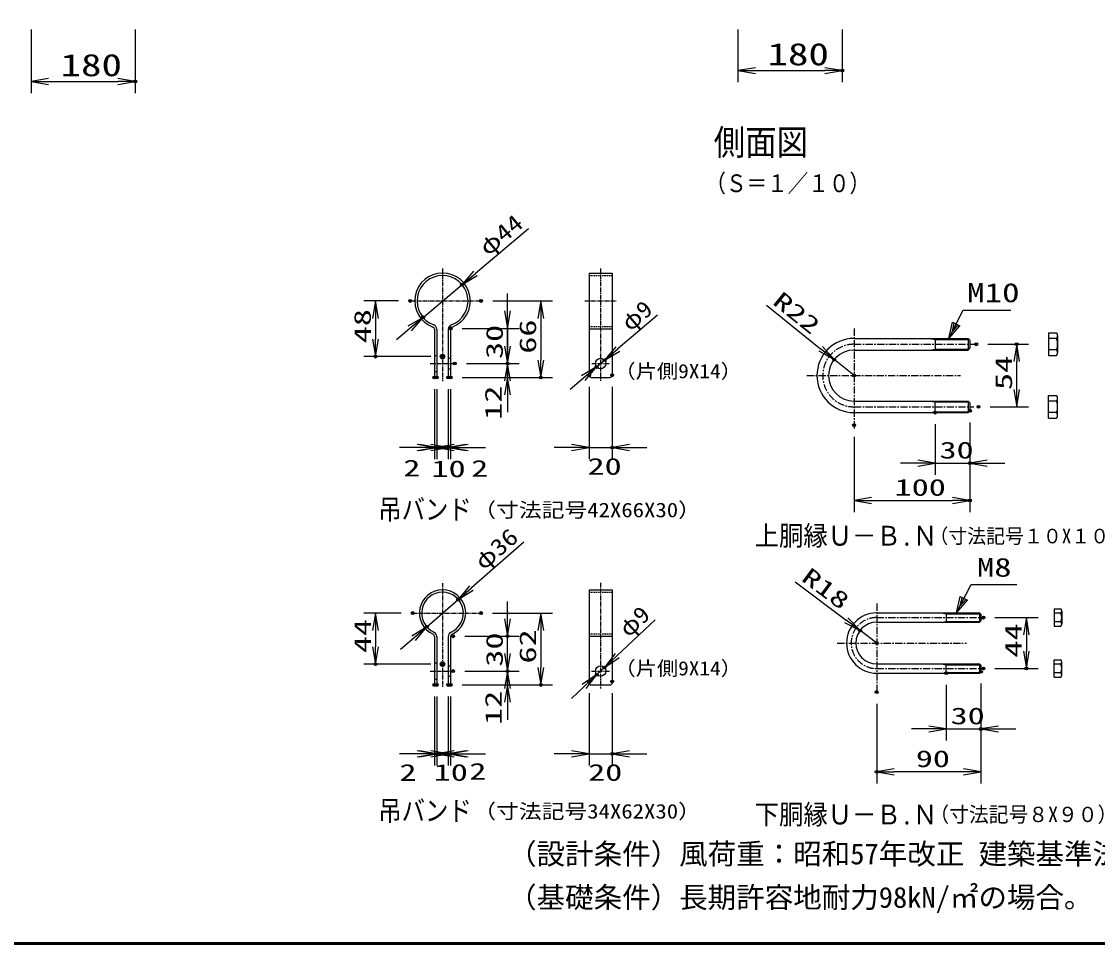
# Model space of a CAD drawing. Units: millimetres, scale not verified. Extents: x -2950 to 2950, y -2100 to 2100.
# Drawn here: x -905 to 952, y -1950 to -357 of the extents above; entities that cross this region are included whole.
import ezdxf
from ezdxf.enums import TextEntityAlignment as Align

# ---------------------------------------------------------------- set-up
doc = ezdxf.new("R2010")
doc.units = ezdxf.units.MM
doc.header["$LTSCALE"] = 10
doc.header["$PDMODE"] = 32
doc.header["$PDSIZE"] = 5
for name, pattern in [('USER1', [1.125, 0.75, -0.125, 0.125, -0.125]), ('USER4', [0.375, 0.25, -0.125]), ('USER5', [2, 1.25, -0.25, 0.25, -0.25])]:
    doc.linetypes.add(name, pattern=pattern)
for name, color, linetype, lineweight in [('0-1_1', 7, 'Continuous', 25), ('0-2_0', 7, 'Continuous', 25), ('0-4_EXTCNT-L', 2, 'Continuous', 25), ('0-6_WAKU', 7, 'Continuous', 25), ('0-9_D-TTL-TXT', 2, 'Continuous', 25)]:
    doc.layers.add(name, color=color, linetype=linetype, lineweight=lineweight)
doc.layers.add('0-5_DEFPOINTS', color=7, linetype='Continuous')
doc.styles.add('ＭＳ ゴシック', font='')
doc.styles.get('ＭＳ ゴシック').set_extended_font_data('MS Gothic')

# ---------------------------------------------------------------- blocks, each defined once
blk = doc.blocks.new('DARROWS')
at = {"layer": '0-2_0', "color": 2}
blk.add_line((0, 0), (-9.991, 0), dxfattribs=at)
blk.add_lwpolyline([(-10, -1.667), (0, 0), (-10, 1.667)], dxfattribs=at)

msp = doc.modelspace()

# ---------------------------------------------------------------- linework, layer by layer
at = {"layer": '0-1_1', "color": 4}
for p, q in [((695.28, -904.08), (720.37, -855.07)), ((720.37, -855.07), (802.19, -855.07)), ((695.28, -904.08), (701.81, -875.96)), ((701.66, -891.62), (704.93, -877.56)), ((711.16, -880.75), (701.66, -891.62)), ((701.81, -875.96), (714.27, -882.34)), ((708.7, -1377.77), (733.78, -1328.76)), ((733.78, -1328.76), (812.6, -1328.76)), ((708.7, -1377.77), (715.23, -1349.66)), ((715.23, -1349.66), (727.69, -1356.04))]:
    msp.add_line(p, q, dxfattribs=at)
msp.add_lwpolyline([(724.57, -1354.44), (715.08, -1365.31), (718.34, -1351.25)], dxfattribs=at)
at = {"layer": '0-2_0', "color": 4, "linetype": 'USER1'}
for p, q in [((-178.3, -783.54), (-178.3, -977.56)), ((94.5, -783.54), (94.5, -977.01)), ((-234.14, -839.38), (-111.73, -839.38)), ((67.21, -839.38), (121.27, -839.38)), ((-199.9, -947.38), (-157.18, -947.38)), ((79.29, -947.38), (109.71, -947.38)), ((-178.3, -1326.59), (-178.3, -1506.51)), ((94.5, -1325.72), (94.5, -1508.48)), ((-229.77, -1378.06), (-112.05, -1378.06)), ((-199.87, -1478.06), (-159.87, -1478.06)), ((78.5, -1478.06), (110.5, -1478.06))]:
    msp.add_line(p, q, dxfattribs=at)
at = {"layer": '0-2_0'}
for p, q in [((74.5, -791.38), (114.5, -791.38)), ((74.5, -791.38), (74.5, -967.38)), ((114.5, -791.38), (114.5, -967.38)), ((-192.3, -888.17), (-192.3, -971.38)), ((-188.3, -888.17), (-188.3, -971.38)), ((-168.3, -888.17), (-168.3, -971.38)), ((-164.3, -888.17), (-164.3, -971.38)), ((74.5, -887.38), (114.5, -887.38)), ((531.85, -904.08), (728.85, -904.08)), ((662.85, -904.08), (671.85, -905.7)), ((671.85, -904.08), (671.85, -924.08)), ((671.85, -905.7), (730.47, -905.7)), ((731.85, -907.08), (728.85, -904.08)), ((728.85, -904.08), (728.85, -924.08)), ((731.85, -907.08), (731.85, -921.08)), ((867.23, -894.48), (881.43, -894.48)), ((867.23, -894.48), (867.23, -933.68)), ((881.43, -904.28), (867.23, -904.28)), ((883.23, -899.24), (883.23, -928.92)), ((531.85, -924.08), (728.85, -924.08)), ((662.85, -924.08), (671.85, -922.46)), ((671.85, -922.46), (730.47, -922.46)), ((728.85, -924.08), (731.85, -921.08)), ((881.43, -923.88), (867.23, -923.88)), ((-192.3, -933.38), (-188.3, -933.38)), ((-168.3, -938.38), (-164.3, -938.38)), ((867.23, -933.68), (881.43, -933.68)), ((-192.3, -961.38), (-188.3, -961.38)), ((-168.3, -956.38), (-164.3, -956.38)), ((-192.3, -971.38), (-188.3, -971.38)), ((-168.3, -971.38), (-164.3, -971.38)), ((78.5, -971.38), (110.5, -971.38)), ((867.23, -1041.68), (867.23, -1002.48)), ((867.23, -1002.48), (881.43, -1002.48)), ((531.85, -1012.08), (728.85, -1012.08)), ((662.85, -1012.08), (671.85, -1013.7)), ((671.85, -1032.08), (671.85, -1012.08)), ((671.85, -1013.7), (730.47, -1013.7)), ((728.85, -1012.08), (728.85, -1032.08)), ((731.85, -1015.08), (728.85, -1012.08)), ((731.85, -1015.08), (731.85, -1029.08)), ((881.43, -1012.28), (867.23, -1012.28)), ((883.23, -1036.92), (883.23, -1007.24)), ((531.85, -1032.08), (728.85, -1032.08)), ((662.85, -1032.08), (671.85, -1030.46)), ((671.85, -1030.46), (730.47, -1030.46)), ((728.85, -1032.08), (731.85, -1029.08)), ((881.43, -1031.88), (867.23, -1031.88)), ((867.23, -1041.68), (881.43, -1041.68)), ((74.5, -1338.06), (74.5, -1498.06)), ((74.5, -1338.06), (114.5, -1338.06)), ((114.5, -1338.06), (114.5, -1498.06)), ((877.23, -1370.77), (877.23, -1400.77)), ((877.23, -1370.77), (888.83, -1370.77)), ((890.23, -1373.93), (890.23, -1397.06)), ((570.94, -1377.77), (748.54, -1377.77)), ((683.54, -1377.77), (690.94, -1379.17)), ((683.54, -1393.77), (690.94, -1392.37)), ((690.94, -1377.77), (690.94, -1393.77)), ((690.94, -1379.17), (749.94, -1379.17)), ((690.94, -1392.37), (749.94, -1392.37)), ((748.54, -1377.77), (748.54, -1393.77)), ((750.94, -1380.17), (748.54, -1377.77)), ((748.54, -1393.77), (750.94, -1391.37)), ((750.94, -1380.17), (750.94, -1391.37)), ((888.83, -1378.27), (877.23, -1378.27)), ((570.94, -1393.77), (748.54, -1393.77)), ((888.83, -1393.27), (877.23, -1393.27)), ((877.23, -1400.77), (888.83, -1400.77)), ((-192.3, -1418.21), (-192.3, -1502.06)), ((-188.3, -1418.21), (-188.3, -1502.06)), ((-168.3, -1418.21), (-168.3, -1502.06)), ((-164.3, -1418.21), (-164.3, -1502.06)), ((74.5, -1418.06), (114.5, -1418.06)), ((-192.3, -1464.06), (-188.3, -1464.06)), ((570.94, -1465.77), (748.54, -1465.77)), ((683.54, -1465.77), (690.94, -1467.17)), ((690.94, -1481.77), (690.94, -1465.77)), ((748.54, -1465.77), (748.54, -1481.77)), ((750.94, -1468.17), (748.54, -1465.77)), ((877.23, -1458.77), (888.83, -1458.77)), ((877.23, -1488.77), (877.23, -1458.77)), ((888.83, -1466.27), (877.23, -1466.27)), ((890.23, -1485.62), (890.23, -1462.48)), ((-168.3, -1469.06), (-164.3, -1469.06)), ((570.94, -1481.77), (748.54, -1481.77)), ((683.54, -1481.77), (690.94, -1480.37)), ((690.94, -1467.17), (749.94, -1467.17)), ((690.94, -1480.37), (749.94, -1480.37)), ((748.54, -1481.77), (750.94, -1479.37)), ((750.94, -1468.17), (750.94, -1479.37)), ((888.83, -1481.27), (877.23, -1481.27)), ((-192.3, -1492.06), (-188.3, -1492.06)), ((-192.3, -1502.06), (-188.3, -1502.06)), ((-168.3, -1487.06), (-164.3, -1487.06)), ((-168.3, -1502.06), (-164.3, -1502.06)), ((74.5, -1496.34), (74.5, -1498.06)), ((78.5, -1502.06), (110.5, -1502.06)), ((877.23, -1488.77), (888.83, -1488.77))]:
    msp.add_line(p, q, dxfattribs=at)
at = {"layer": '0-2_0', "linetype": 'USER4'}
for p, q in [((74.5, -795.38), (114.5, -795.38)), ((74.5, -883.38), (114.5, -883.38)), ((74.5, -1342.06), (114.5, -1342.06)), ((74.5, -1414.06), (114.5, -1414.06))]:
    msp.add_line(p, q, dxfattribs=at)
at = {"layer": '0-2_0', "color": 4, "linetype": 'USER5'}
for p, q in [((531.85, -886.82), (531.85, -1060.46)), ((531.85, -914.08), (740.99, -914.08)), ((450.53, -968.08), (715.36, -968.08)), ((531.85, -1022.08), (738.63, -1022.08)), ((570.94, -1361.67), (570.94, -1514.41)), ((570.94, -1385.77), (755.88, -1385.77)), ((502.84, -1429.77), (725.73, -1429.77)), ((570.94, -1473.77), (754.58, -1473.77))]:
    msp.add_line(p, q, dxfattribs=at)
at = {"layer": '0-2_0'}
for centre in [(94.5, -947.38), (94.5, -1478.06)]:
    msp.add_circle(centre, 9, dxfattribs=at)
for centre, radius, start, end in [((-178.3, -839.38), 48, 290.25225, 249.74775), ((-178.3, -839.38), 44, 290.25225, 249.74775), ((-196.3, -888.17), 4, 0, 69.74775), ((-196.3, -888.17), 8, 0, 69.74775), ((-160.3, -888.17), 8, 110.25225, 180), ((-160.3, -888.17), 4, 110.25225, 180), ((531.85, -968.08), 64, 90, 270), ((875.67, -899.38), 7.57, 319.63134, 40.36866), ((855.65, -914.08), 27.58, 339.18458, 20.81542), ((531.85, -968.08), 44, 90, 270), ((875.67, -928.78), 7.57, 319.63134, 40.36866), ((78.5, -967.38), 4, 180, 270), ((110.5, -967.38), 4, 270, 0), ((875.67, -1007.38), 7.57, 319.63134, 40.36866), ((855.65, -1022.08), 27.58, 339.18458, 20.81542), ((875.67, -1036.78), 7.57, 319.63134, 40.36866), ((-178.3, -1378.06), 40, 294.14774, 245.85226), ((-178.3, -1378.06), 36, 294.14774, 245.85226), ((884.63, -1374.52), 5.63, 318.21899, 41.78101), ((570.94, -1429.77), 52, 90, 270), ((869.44, -1385.77), 20.79, 338.85295, 21.14705), ((-196.3, -1418.21), 8, 0, 65.85226), ((-160.3, -1418.21), 8, 114.14774, 180), ((570.94, -1429.77), 36, 90, 270), ((884.51, -1397.02), 5.72, 319.0514, 40.9486), ((-196.3, -1418.21), 4, 0, 65.85226), ((-160.3, -1418.21), 4, 114.14774, 180), ((884.51, -1462.52), 5.72, 319.0514, 40.9486), ((869.44, -1473.77), 20.79, 338.85295, 21.14705), ((884.63, -1485.02), 5.63, 318.21899, 41.78101), ((78.5, -1498.06), 4, 180, 270), ((110.5, -1498.06), 4, 270, 0)]:
    msp.add_arc(centre, radius, start, end, dxfattribs=at)
at = {"layer": '0-2_0', "color": 4, "linetype": 'USER5'}
for centre, radius in [((531.85, -968.08), 54), ((570.94, -1429.77), 44)]:
    msp.add_arc(centre, radius, 90, 270, dxfattribs=at)
at = {"layer": '0-4_EXTCNT-L', "color": 1}
for p, q in [((-888.48, -370.61), (-888.48, -480.61)), ((-708.48, -370.61), (-708.48, -480.61)), ((331.52, -370.61), (331.52, -461.86)), ((511.52, -370.61), (511.52, -461.86)), ((-254.14, -839.38), (-313.9, -839.38)), ((-91.73, -839.38), (11.33, -839.38)), ((-144.3, -886.66), (-46.18, -886.66)), ((762.78, -914.08), (832.66, -914.08)), ((-198.3, -935.38), (-313.9, -935.38)), ((-137.18, -947.38), (-46.18, -947.38)), ((-137.18, -947.38), (-46.18, -947.38)), ((-144.3, -971.38), (11.33, -971.38)), ((-144.3, -971.38), (-46.18, -971.38)), ((-192.3, -991.38), (-192.3, -1112.18)), ((-188.3, -991.38), (-188.3, -1112.18)), ((-188.3, -991.38), (-188.3, -1112.18)), ((-168.3, -991.38), (-168.3, -1112.18)), ((-168.3, -991.38), (-168.3, -1112.18)), ((-164.3, -991.38), (-164.3, -1112.18)), ((74.5, -987.38), (74.5, -1112.18)), ((114.5, -987.38), (114.5, -1112.18)), ((766.61, -1022.08), (832.66, -1022.08)), ((671.85, -1052.08), (671.85, -1139.38)), ((731.85, -1049.08), (731.85, -1139.38)), ((731.85, -1049.08), (731.85, -1203.66)), ((531.85, -1073.66), (531.85, -1203.66)), ((-249.77, -1378.06), (-313.9, -1378.06)), ((-92.05, -1378.06), (11.33, -1378.06)), ((775.02, -1385.77), (849.36, -1385.77)), ((-139.87, -1418.06), (-46.18, -1418.06)), ((-198.3, -1466.06), (-313.9, -1466.06)), ((-139.87, -1478.06), (-46.18, -1478.06)), ((-139.87, -1478.06), (-46.18, -1478.06)), ((775.02, -1473.77), (849.36, -1473.77)), ((-144.3, -1502.06), (-46.18, -1502.06)), ((-144.3, -1502.06), (11.33, -1502.06)), ((690.94, -1501.77), (690.94, -1598.08)), ((750.94, -1499.37), (750.94, -1598.08)), ((750.94, -1499.37), (750.94, -1672)), ((-192.3, -1522.06), (-192.3, -1641.07)), ((-188.3, -1522.06), (-188.3, -1641.07)), ((-188.3, -1522.06), (-188.3, -1641.07)), ((-168.3, -1522.06), (-168.3, -1641.07)), ((-168.3, -1522.06), (-168.3, -1641.07)), ((-164.3, -1522.06), (-164.3, -1641.07)), ((74.5, -1516.34), (74.5, -1641.07)), ((114.5, -1516.34), (114.5, -1641.07)), ((570.94, -1534.41), (570.94, -1672))]:
    msp.add_line(p, q, dxfattribs=at)
at = {"layer": '0-4_EXTCNT-L'}
for p, q in [((361.52, -441.86), (481.52, -441.86)), ((-858.48, -460.61), (-738.48, -460.61)), ((-29.75, -714.61), (-121.63, -791.79)), ((-211.99, -867.68), (-144.61, -811.08)), ((-66.18, -856.66), (-66.18, -826.66)), ((380.52, -846.7), (474.13, -921.78)), ((-293.9, -869.38), (-293.9, -905.38)), ((-8.67, -869.38), (-8.67, -941.38)), ((192.74, -863.78), (124.2, -922.11)), ((-234.96, -886.98), (-257.93, -906.27)), ((-66.18, -886.66), (-66.18, -947.38)), ((-66.18, -917.38), (-66.18, -887.38)), ((87.65, -953.22), (101.36, -941.55)), ((531.85, -968.08), (497.53, -940.55)), ((812.66, -992.08), (812.66, -944.08)), ((-66.18, -971.38), (-66.18, -947.38)), ((-66.18, -977.38), (-66.18, -1007.38)), ((64.8, -972.66), (41.96, -992.1)), ((-66.18, -1001.38), (-66.18, -1031.38)), ((-222.3, -1092.18), (-252.3, -1092.18)), ((-218.3, -1092.18), (-248.3, -1092.18)), ((-198.3, -1092.18), (-228.3, -1092.18)), ((-192.3, -1092.18), (-188.3, -1092.18)), ((-188.3, -1092.18), (-168.3, -1092.18)), ((-164.3, -1092.18), (-168.3, -1092.18)), ((-158.3, -1092.18), (-128.3, -1092.18)), ((-138.3, -1092.18), (-108.3, -1092.18)), ((-134.3, -1092.18), (-104.3, -1092.18)), ((44.5, -1092.18), (14.5, -1092.18)), ((74.5, -1092.18), (114.5, -1092.18)), ((144.5, -1092.18), (174.5, -1092.18)), ((641.85, -1119.38), (611.85, -1119.38)), ((671.85, -1119.38), (731.85, -1119.38)), ((761.85, -1119.38), (791.85, -1119.38)), ((561.85, -1183.66), (701.85, -1183.66)), ((-38.09, -1255.84), (-128.55, -1334.69)), ((430.12, -1324.2), (518.14, -1390.18)), ((-205.43, -1401.72), (-151.16, -1354.4)), ((-66.18, -1388.06), (-66.18, -1358.06)), ((188.43, -1389.63), (122.9, -1451.33)), ((-293.9, -1408.06), (-293.9, -1436.06)), ((-8.67, -1408.06), (-8.67, -1472.06)), ((570.94, -1429.77), (542.14, -1408.18)), ((-228.05, -1421.43), (-250.66, -1441.14)), ((-66.18, -1448.06), (-66.18, -1418.06)), ((-66.18, -1478.06), (-66.18, -1418.06)), ((829.36, -1415.77), (829.36, -1443.77)), ((-66.18, -1502.06), (-66.18, -1478.06)), ((87.95, -1484.23), (101.05, -1471.89)), ((-66.18, -1508.06), (-66.18, -1538.06)), ((66.11, -1504.79), (44.26, -1525.36)), ((-66.18, -1532.06), (-66.18, -1562.06)), ((660.94, -1578.08), (630.94, -1578.08)), ((690.94, -1578.08), (750.94, -1578.08)), ((780.94, -1578.08), (810.94, -1578.08)), ((-222.3, -1621.07), (-252.3, -1621.07)), ((-218.3, -1621.07), (-248.3, -1621.07)), ((-198.3, -1621.07), (-228.3, -1621.07)), ((-192.3, -1621.07), (-188.3, -1621.07)), ((-188.3, -1621.07), (-168.3, -1621.07)), ((-168.3, -1621.07), (-164.3, -1621.07)), ((-158.3, -1621.07), (-128.3, -1621.07)), ((-138.3, -1621.07), (-108.3, -1621.07)), ((-134.3, -1621.07), (-104.3, -1621.07)), ((44.5, -1621.07), (14.5, -1621.07)), ((74.5, -1621.07), (114.5, -1621.07)), ((144.5, -1621.07), (174.5, -1621.07)), ((720.94, -1652), (600.94, -1652))]:
    msp.add_line(p, q, dxfattribs=at)
at = {"layer": '0-4_EXTCNT-L', "color": 4}
for p, q in [((695.28, -904.08), (714.27, -882.34)), ((708.7, -1377.77), (727.69, -1356.04))]:
    msp.add_line(p, q, dxfattribs=at)
for centre in [(-178.3, -935.38), (-178.3, -1466.06)]:
    msp.add_circle(centre, 4, dxfattribs=at)
at = {"layer": '0-5_DEFPOINTS'}
for p in [(511.52, -441.86), (-708.48, -460.61), (-144.61, -811.08), (-234.14, -839.38), (-111.73, -839.38), (-211.99, -867.68), (-164.3, -886.66), (742.78, -914.08), (812.66, -914.08), (-293.9, -935.38), (-178.3, -935.38), (-157.18, -947.38), (-66.18, -947.38), (101.36, -941.55), (497.53, -940.55), (74.5, -967.38), (87.65, -953.22), (114.5, -967.38), (-192.3, -971.38), (-188.3, -971.38), (-168.3, -971.38), (-164.3, -971.38), (-8.67, -971.38), (531.85, -968.08), (746.61, -1022.08), (671.85, -1032.08), (731.85, -1029.08), (531.85, -1053.66), (-188.3, -1092.18), (-168.3, -1092.18), (114.5, -1092.18), (731.85, -1119.38), (731.85, -1183.66), (-151.16, -1354.4), (-229.77, -1378.06), (-112.05, -1378.06), (755.02, -1385.77), (-205.43, -1401.72), (542.14, -1408.18), (-159.87, -1418.06), (-66.18, -1418.06), (570.94, -1429.77), (-293.9, -1466.06), (-178.3, -1466.06), (-159.87, -1478.06), (-66.18, -1478.06), (87.95, -1484.23), (101.05, -1471.89), (690.94, -1481.77), (750.94, -1479.37), (755.02, -1473.77), (829.36, -1473.77), (-192.3, -1502.06), (-188.3, -1502.06), (-168.3, -1502.06), (-164.3, -1502.06), (-8.67, -1502.06), (74.5, -1496.34), (114.5, -1496.34), (570.94, -1514.41), (750.94, -1578.08), (-188.3, -1621.07), (-168.3, -1621.07), (-164.3, -1621.07), (114.5, -1621.07), (570.94, -1652)]:
    msp.add_point(p, dxfattribs=at)
at = {"layer": '0-6_WAKU'}
msp.add_lwpolyline([(-2699.97, 1950), (2800.03, 1950), (2800.03, -1950), (-2699.97, -1950)], close=True, dxfattribs=at)
for points in [[(2798.7, 1948.67), (2798.7, -1948.67), (-2698.64, -1948.67)], [(2797.36, 1947.33), (2797.36, -1947.33), (-2697.3, -1947.33)]]:
    msp.add_lwpolyline(points, dxfattribs=at)

# ---------------------------------------------------------------- block references
at = {"layer": '0-4_EXTCNT-L', "xscale": 3, "yscale": 3}
for p, rotation in [((331.52, -441.86), 180), ((-888.48, -460.61), 180), ((-144.61, -811.08), 220.02931), ((-293.9, -839.38), 90), ((-8.67, -839.38), 90), ((-211.99, -867.68), 40.02931), ((-66.18, -886.66), 270), ((-293.9, -935.38), 270), ((-66.18, -947.38), 270), ((101.36, -941.55), 220.39959), ((497.53, -940.55), 321.2693), ((812.66, -914.08), 90), ((-8.67, -971.38), 270), ((-66.18, -947.38), 90), ((87.65, -953.22), 40.39959), ((-66.18, -971.38), 90), ((812.66, -1022.08), 270), ((-188.3, -1092.18), 180), ((-168.3, -1092.18), 180), ((-164.3, -1092.18), 180), ((114.5, -1092.18), 180), ((731.85, -1119.38), 180), ((531.85, -1183.66), 180), ((-151.16, -1354.4), 221.0801), ((-293.9, -1378.06), 90), ((-66.18, -1418.06), 270), ((-8.67, -1378.06), 90), ((542.14, -1408.18), 323.14018), ((829.36, -1385.77), 90), ((-205.43, -1401.72), 41.0801), ((-293.9, -1466.06), 270), ((-66.18, -1478.06), 270), ((101.05, -1471.89), 223.27333), ((829.36, -1473.77), 270), ((-66.18, -1478.06), 90), ((-8.67, -1502.06), 270), ((87.95, -1484.23), 43.27333), ((-66.18, -1502.06), 90), ((750.94, -1578.08), 180), ((-188.3, -1621.07), 180), ((-168.3, -1621.07), 180), ((-164.3, -1621.07), 180), ((114.5, -1621.07), 180), ((570.94, -1652), 180)]:
    msp.add_blockref('DARROWS', p, dxfattribs=dict(at, rotation=rotation))
for p in [(511.52, -441.86), (-708.48, -460.61), (-192.3, -1092.18), (-188.3, -1092.18), (-168.3, -1092.18), (74.5, -1092.18), (671.85, -1119.38), (731.85, -1183.66), (690.94, -1578.08), (-192.3, -1621.07), (-188.3, -1621.07), (-168.3, -1621.07), (74.5, -1621.07), (750.94, -1652)]:
    msp.add_blockref('DARROWS', p, dxfattribs=at)

# ---------------------------------------------------------------- texts
at = {"layer": '0-1_1', "color": 4, "style": 'ＭＳ ゴシック'}
for s, height, width, p in [('側面図', 44.18, 0.9, (289.75, -600.86)), ('（Ｓ＝１／１０）', 30.65, 0.85, (275.25, -660.75)), ('M10', 32.91, 1.35, (726.87, -851.4)), ('（片側9X14）', 24.48, 1.1, (118.21, -980.11)), ('（寸法記号42X66X30）', 25.07, 1.15, (-125.19, -1220.15)), ('（寸法記号１０X１００）', 25.2, 0.95, (661.84, -1265.29)), ('M8', 32.44, 1.35, (744.03, -1325)), ('（片側9X14）', 24.48, 1.1, (118.21, -1492.96)), ('（寸法記号34X62X30）', 25.07, 1.15, (-125.19, -1740.17)), ('（寸法記号８X９０）', 26.36, 0.95, (661.84, -1746.64))]:
    msp.add_text(s, height=height, dxfattribs=dict(at, width=width)).set_placement(p, align=Align.BOTTOM_LEFT)
for s, height, rotation, width, p in [('吊バンド', 34.75, 359.875, 0.85, (-289.18, -1226.69)), ('上胴縁Ｕ－Ｂ.Ｎ', 34.24, 359.934, 0.9, (360.33, -1271.7)), ('吊バンド', 34.75, 359.875, 0.85, (-289.18, -1746.7)), ('下胴縁Ｕ－Ｂ.Ｎ', 34.24, 359.934, 0.9, (360.33, -1752.83))]:
    msp.add_text(s, height=height, rotation=rotation, dxfattribs=dict(at, width=width)).set_placement(p, align=Align.BOTTOM_LEFT)
at = {"layer": '0-4_EXTCNT-L', "color": 3, "style": 'ＭＳ ゴシック'}
for s, height, width, p in [('180', 38.49, 1.35, (382.52, -444.26)), ('180', 38.49, 1.35, (-837.48, -463.02)), ('30', 28.89, 1.5, (679.35, -1119.93)), ('2', 28.89, 1.5, (-246.02, -1150.94)), ('20', 28.89, 1.5, (71.92, -1147.96)), ('10', 28.89, 1.5, (-197.35, -1152.14)), ('2', 28.89, 1.5, (-128.9, -1151.54)), ('100', 28.89, 1.5, (601.85, -1184.21)), ('30', 28.89, 1.5, (698.44, -1578.63)), ('90', 28.89, 1.5, (638.44, -1652.55)), ('2', 28.89, 1.5, (-252.64, -1676.26)), ('10', 28.89, 1.5, (-193.54, -1676.17)), ('2', 28.89, 1.5, (-132.09, -1674.27)), ('20', 28.89, 1.5, (73.01, -1676.17))]:
    msp.add_text(s, height=height, dxfattribs=dict(at, width=width)).set_placement(p, align=Align.BOTTOM_LEFT)
for s, rotation, width, p in [('φ44', 40.029, 1.2, (-94.48, -769.7)), ('R22', 321.269, 1.5, (384.07, -850.26)), ('φ9', 40.4, 1.1, (151.21, -899.84)), ('48', 90, 1.5, (-293.35, -912.38)), ('30', 90, 1.5, (-65.63, -939.52)), ('66', 90, 1.5, (-8.12, -930.38)), ('54', 90, 1.5, (813.21, -993.08)), ('12', 90, 1.5, (-67.68, -1044.46)), ('φ36', 41.08, 1.2, (-101.8, -1312.11)), ('R18', 323.14, 1.5, (433.79, -1327.64)), ('φ9', 43.273, 1.1, (148.76, -1427.74)), ('44', 90, 1.5, (-293.35, -1447.06)), ('62', 90, 1.5, (-8.12, -1465.06)), ('44', 90, 1.5, (829.91, -1454.77)), ('30', 90, 1.5, (-65.63, -1470.56)), ('12', 90, 1.5, (-67.36, -1571.13))]:
    msp.add_text(s, height=28.89, rotation=rotation, dxfattribs=dict(at, width=width)).set_placement(p, align=Align.BOTTOM_LEFT)
at = {"layer": '0-9_D-TTL-TXT', "color": 7, "style": 'ＭＳ ゴシック'}
for s, p in [('（設計条件）風荷重：昭和57年改正 建築基準法・同施行令に基づく風圧力に準拠。', (-65.22, -1822.54)), ('（基礎条件）長期許容地耐力98kN/㎡の場合。', (-65.22, -1897.54))]:
    msp.add_text(s, height=36.08, dxfattribs=at).set_placement(p, align=Align.BOTTOM_LEFT)

doc.saveas('drawing.dxf')
